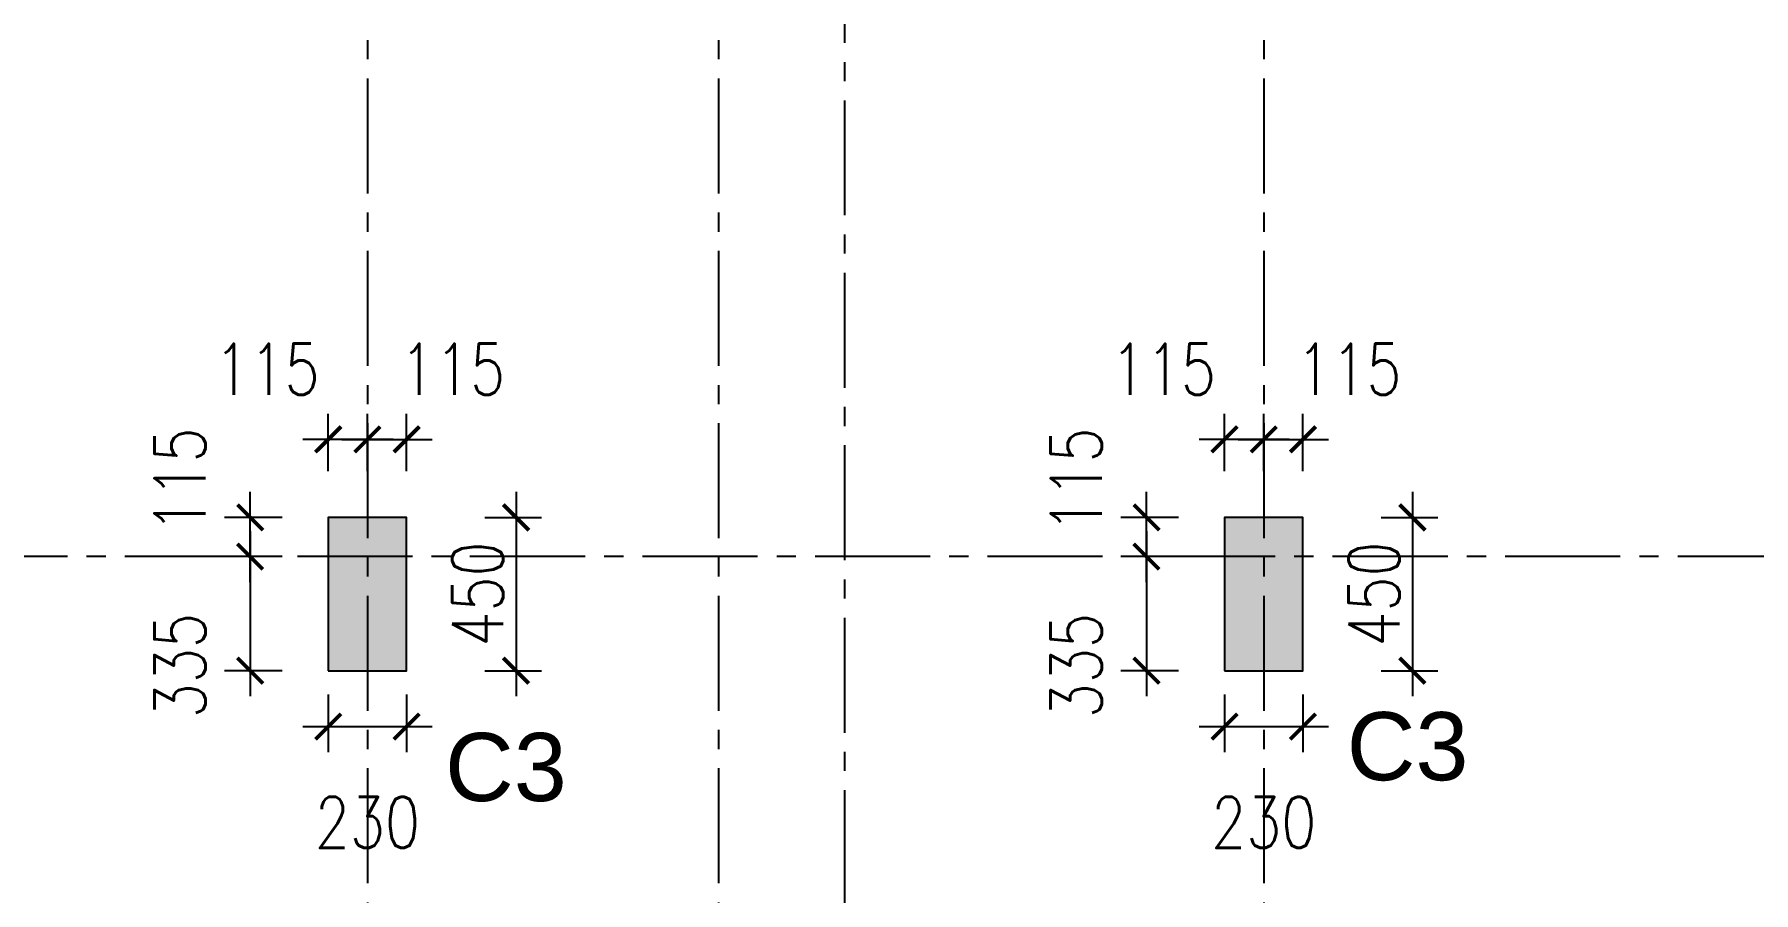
# Model space of a CAD drawing. Header units: millimetres. Extents: x 12977220 to 13113408, y -169657 to -55898.
# Drawn here: x 13060444 to 13065488, y -102467 to -99947 of the extents above; entities that cross this region are included whole.
import ezdxf

# ---------------------------------------------------------------- set-up
doc = ezdxf.new("R2010")
doc.units = ezdxf.units.MM
doc.header["$LTSCALE"] = 3
doc.header["$PDMODE"] = 66
doc.linetypes.add('CENTER', pattern=[2, 1.25, -0.25, 0.25, -0.25])
doc.linetypes.add('CENTER2', pattern=[1.125, 0.75, -0.125, 0.125, -0.125])
for name, color, linetype in [('COLUMN NEW', 112, 'Continuous'), ('GRID', 8, 'CENTER'), ('GRIDNAME', 83, 'Continuous'), ('WALL', 7, 'Continuous')]:
    doc.layers.add(name, color=color, linetype=linetype)
doc.styles.add('ariel', font='ARIAL.TTF')
doc.styles.add('ROMANS', font='romans.shx', dxfattribs={"width": 0.8})
doc.dimstyles.new('Dim 150-1', dxfattribs={"dimtxt": 2.5, "dimasz": 1.25, "dimexe": 1.25, "dimexo": 1.25, "dimtad": 1, "dimdec": 0, "dimdsep": 46, "dimtxsty": 'ROMANS', "dimblk1": 'ARCHTICK', "dimblk2": 'ARCHTICK', "dimsah": 1, "dimcen": 3.125, "dimdle": 1.25, "dimclrd": 9, "dimclre": 9, "dimclrt": 123, "dimadec": 0, "dimazin": 0, "dimtfac": 1, "dimtdec": 0, "dimtmove": 2, "dimatfit": 2, "dimldrblk": 'DOT', "dimfxl": 100, "dimarcsym": 0})

# ---------------------------------------------------------------- blocks, each defined once
blk = doc.blocks.new('C2')
at = {"layer": 'COLUMN NEW', "ltscale": 0.15}
blk.add_hatch(color=6, dxfattribs=at).paths.add_polyline_path([(115, 225), (-115, 225), (-115, -225), (115, -225)])
at = {"layer": 'COLUMN NEW', "color": 6, "ltscale": 0.15}
blk.add_lwpolyline([(-115, -225), (115, -225), (115, 225), (-115, 225)], close=True, dxfattribs=at)
blk = doc.blocks.new('_ARCHTICK')
at = {"color": 0, "linetype": 'ByBlock', "const_width": 0.15}
blk.add_lwpolyline([(-0.5, -0.5), (0.5, 0.5)], dxfattribs=at)
blk = doc.blocks.new('*D357')
at = {"layer": 'Defpoints', "color": 0, "linetype": 'ByBlock', "ltscale": 500, "transparency": 16777216}
for p in [(13061305.8, -101480.5), (13061076.7, -101815.5), (13061305.8, -101815.5)]:
    blk.add_point(p, dxfattribs=at)
at = {"layer": 'WALL', "color": 9, "lineweight": -2, "ltscale": 500, "transparency": 16777216}
blk.add_line((13061076.7, -101405.5), (13061076.7, -101890.5), dxfattribs=at)
at = {"layer": 'WALL', "color": 9, "linetype": 'ByBlock', "lineweight": -2, "ltscale": 500, "transparency": 16777216}
for p, q in [((13061170.5, -101480.5), (13061001.7, -101480.5)), ((13061170.5, -101815.5), (13061001.7, -101815.5))]:
    blk.add_line(p, q, dxfattribs=at)
at = {"layer": 'WALL', "color": 9, "linetype": 'ByBlock', "lineweight": -2, "ltscale": 500, "transparency": 16777216, "xscale": 75, "yscale": 75, "zscale": 75}
for p, rotation in [((13061076.7, -101480.5), 90), ((13061076.7, -101815.5), 270)]:
    blk.add_blockref('_ARCHTICK', p, dxfattribs=dict(at, rotation=rotation))
at = {"layer": 'WALL', "color": 6, "linetype": 'ByBlock', "ltscale": 500, "transparency": 16777216, "insert": (13060870.5, -101800.4), "char_height": 150, "attachment_point": 5, "rotation": 90, "style": 'ROMANS'}
blk.add_mtext('335', dxfattribs=at)
blk = doc.blocks.new('_Dot')
at = {"color": 0, "linetype": 'ByBlock', "lineweight": -2}
blk.add_line((-0.5, 0), (-1, 0), dxfattribs=at)
at = {"color": 0, "linetype": 'ByBlock', "const_width": 0.5}
blk.add_lwpolyline([(-0.25, 0, 1), (0.25, 0, 1)], format="xyb", close=True, dxfattribs=at)
blk = doc.blocks.new('*D358')
at = {"layer": 'Defpoints', "color": 0, "linetype": 'ByBlock', "ltscale": 500, "transparency": 16777216}
for p in [(13061076.7, -101365.5), (13061305.8, -101365.5), (13061305.8, -101480.5)]:
    blk.add_point(p, dxfattribs=at)
at = {"layer": 'WALL', "color": 9, "lineweight": -2, "ltscale": 500, "transparency": 16777216}
blk.add_line((13061076.7, -101555.5), (13061076.7, -101290.5), dxfattribs=at)
at = {"layer": 'WALL', "color": 9, "linetype": 'ByBlock', "lineweight": -2, "ltscale": 500, "transparency": 16777216}
for p, q in [((13061170.5, -101365.5), (13061001.7, -101365.5)), ((13061170.5, -101480.5), (13061001.7, -101480.5))]:
    blk.add_line(p, q, dxfattribs=at)
at = {"layer": 'WALL', "color": 9, "linetype": 'ByBlock', "lineweight": -2, "ltscale": 500, "transparency": 16777216, "xscale": 75, "yscale": 75, "zscale": 75}
for p, rotation in [((13061076.7, -101365.5), 90), ((13061076.7, -101480.5), 270)]:
    blk.add_blockref('_ARCHTICK', p, dxfattribs=dict(at, rotation=rotation))
at = {"layer": 'WALL', "color": 6, "linetype": 'ByBlock', "ltscale": 500, "transparency": 16777216, "insert": (13060870.5, -101255.9), "char_height": 150, "attachment_point": 5, "rotation": 90, "style": 'ROMANS'}
blk.add_mtext('115', dxfattribs=at)
blk = doc.blocks.new('*D359')
at = {"layer": 'Defpoints', "color": 0, "linetype": 'ByBlock', "ltscale": 500, "transparency": 16777216}
for p in [(13063935.8, -101480.5), (13063706.7, -101815.5), (13063935.8, -101815.5)]:
    blk.add_point(p, dxfattribs=at)
at = {"layer": 'WALL', "color": 9, "lineweight": -2, "ltscale": 500, "transparency": 16777216}
blk.add_line((13063706.7, -101405.5), (13063706.7, -101890.5), dxfattribs=at)
at = {"layer": 'WALL', "color": 9, "linetype": 'ByBlock', "lineweight": -2, "ltscale": 500, "transparency": 16777216}
for p, q in [((13063800.5, -101480.5), (13063631.7, -101480.5)), ((13063800.5, -101815.5), (13063631.7, -101815.5))]:
    blk.add_line(p, q, dxfattribs=at)
at = {"layer": 'WALL', "color": 9, "linetype": 'ByBlock', "lineweight": -2, "ltscale": 500, "transparency": 16777216, "xscale": 75, "yscale": 75, "zscale": 75}
for p, rotation in [((13063706.7, -101480.5), 90), ((13063706.7, -101815.5), 270)]:
    blk.add_blockref('_ARCHTICK', p, dxfattribs=dict(at, rotation=rotation))
at = {"layer": 'WALL', "color": 6, "linetype": 'ByBlock', "ltscale": 500, "transparency": 16777216, "insert": (13063500.5, -101800.4), "char_height": 150, "attachment_point": 5, "rotation": 90, "style": 'ROMANS'}
blk.add_mtext('335', dxfattribs=at)
blk = doc.blocks.new('*D360')
at = {"layer": 'Defpoints', "color": 0, "linetype": 'ByBlock', "ltscale": 500, "transparency": 16777216}
for p in [(13063706.7, -101365.5), (13063935.8, -101365.5), (13063935.8, -101480.5)]:
    blk.add_point(p, dxfattribs=at)
at = {"layer": 'WALL', "color": 9, "lineweight": -2, "ltscale": 500, "transparency": 16777216}
blk.add_line((13063706.7, -101555.5), (13063706.7, -101290.5), dxfattribs=at)
at = {"layer": 'WALL', "color": 9, "linetype": 'ByBlock', "lineweight": -2, "ltscale": 500, "transparency": 16777216}
for p, q in [((13063800.5, -101365.5), (13063631.7, -101365.5)), ((13063800.5, -101480.5), (13063631.7, -101480.5))]:
    blk.add_line(p, q, dxfattribs=at)
at = {"layer": 'WALL', "color": 9, "linetype": 'ByBlock', "lineweight": -2, "ltscale": 500, "transparency": 16777216, "xscale": 75, "yscale": 75, "zscale": 75}
for p, rotation in [((13063706.7, -101365.5), 90), ((13063706.7, -101480.5), 270)]:
    blk.add_blockref('_ARCHTICK', p, dxfattribs=dict(at, rotation=rotation))
at = {"layer": 'WALL', "color": 6, "linetype": 'ByBlock', "ltscale": 500, "transparency": 16777216, "insert": (13063500.5, -101255.9), "char_height": 150, "attachment_point": 5, "rotation": 90, "style": 'ROMANS'}
blk.add_mtext('115', dxfattribs=at)
blk = doc.blocks.new('*D385')
at = {"layer": 'Defpoints', "color": 0, "linetype": 'ByBlock', "ltscale": 500, "transparency": 16777216}
for p in [(13061535.8, -101136.4), (13061420.8, -101365.5), (13061535.8, -101365.5)]:
    blk.add_point(p, dxfattribs=at)
at = {"layer": 'WALL', "color": 9, "linetype": 'ByBlock', "lineweight": -2, "ltscale": 500, "transparency": 16777216}
for p, q in [((13061420.8, -101230.2), (13061420.8, -101061.4)), ((13061535.8, -101230.2), (13061535.8, -101061.4))]:
    blk.add_line(p, q, dxfattribs=at)
at = {"layer": 'WALL', "color": 9, "lineweight": -2, "ltscale": 500, "transparency": 16777216}
blk.add_line((13061345.8, -101136.4), (13061610.8, -101136.4), dxfattribs=at)
at = {"layer": 'WALL', "color": 9, "linetype": 'ByBlock', "lineweight": -2, "ltscale": 500, "transparency": 16777216, "xscale": 75, "yscale": 75, "zscale": 75, "rotation": 180}
blk.add_blockref('_ARCHTICK', (13061420.8, -101136.4), dxfattribs=at)
at = {"layer": 'WALL', "color": 9, "linetype": 'ByBlock', "lineweight": -2, "ltscale": 500, "transparency": 16777216, "xscale": 75, "yscale": 75, "zscale": 75}
blk.add_blockref('_ARCHTICK', (13061535.8, -101136.4), dxfattribs=at)
at = {"layer": 'WALL', "color": 6, "linetype": 'ByBlock', "ltscale": 500, "transparency": 16777216, "insert": (13061670.7, -100930.2), "char_height": 150, "attachment_point": 5, "style": 'ROMANS'}
blk.add_mtext('115', dxfattribs=at)
blk = doc.blocks.new('*D386')
at = {"layer": 'Defpoints', "color": 0, "linetype": 'ByBlock', "ltscale": 500, "transparency": 16777216}
for p in [(13061305.8, -101136.4), (13061305.8, -101365.5), (13061420.8, -101365.5)]:
    blk.add_point(p, dxfattribs=at)
at = {"layer": 'WALL', "color": 9, "linetype": 'ByBlock', "lineweight": -2, "ltscale": 500, "transparency": 16777216}
for p, q in [((13061305.8, -101230.2), (13061305.8, -101061.4)), ((13061420.8, -101230.2), (13061420.8, -101061.4))]:
    blk.add_line(p, q, dxfattribs=at)
at = {"layer": 'WALL', "color": 9, "lineweight": -2, "ltscale": 500, "transparency": 16777216}
blk.add_line((13061495.8, -101136.4), (13061230.8, -101136.4), dxfattribs=at)
at = {"layer": 'WALL', "color": 9, "linetype": 'ByBlock', "lineweight": -2, "ltscale": 500, "transparency": 16777216, "xscale": 75, "yscale": 75, "zscale": 75, "rotation": 180}
blk.add_blockref('_ARCHTICK', (13061305.8, -101136.4), dxfattribs=at)
at = {"layer": 'WALL', "color": 9, "linetype": 'ByBlock', "lineweight": -2, "ltscale": 500, "transparency": 16777216, "xscale": 75, "yscale": 75, "zscale": 75}
blk.add_blockref('_ARCHTICK', (13061420.8, -101136.4), dxfattribs=at)
at = {"layer": 'WALL', "color": 6, "linetype": 'ByBlock', "ltscale": 500, "transparency": 16777216, "insert": (13061126.2, -100930.2), "char_height": 150, "attachment_point": 5, "style": 'ROMANS'}
blk.add_mtext('115', dxfattribs=at)
blk = doc.blocks.new('*D389')
at = {"layer": 'Defpoints', "color": 0, "linetype": 'ByBlock', "ltscale": 500, "transparency": 16777216}
for p in [(13064165.8, -101136.4), (13064050.8, -101365.5), (13064165.8, -101365.5)]:
    blk.add_point(p, dxfattribs=at)
at = {"layer": 'WALL', "color": 9, "linetype": 'ByBlock', "lineweight": -2, "ltscale": 500, "transparency": 16777216}
for p, q in [((13064050.8, -101230.2), (13064050.8, -101061.4)), ((13064165.8, -101230.2), (13064165.8, -101061.4))]:
    blk.add_line(p, q, dxfattribs=at)
at = {"layer": 'WALL', "color": 9, "lineweight": -2, "ltscale": 500, "transparency": 16777216}
blk.add_line((13063975.8, -101136.4), (13064240.8, -101136.4), dxfattribs=at)
at = {"layer": 'WALL', "color": 9, "linetype": 'ByBlock', "lineweight": -2, "ltscale": 500, "transparency": 16777216, "xscale": 75, "yscale": 75, "zscale": 75, "rotation": 180}
blk.add_blockref('_ARCHTICK', (13064050.8, -101136.4), dxfattribs=at)
at = {"layer": 'WALL', "color": 9, "linetype": 'ByBlock', "lineweight": -2, "ltscale": 500, "transparency": 16777216, "xscale": 75, "yscale": 75, "zscale": 75}
blk.add_blockref('_ARCHTICK', (13064165.8, -101136.4), dxfattribs=at)
at = {"layer": 'WALL', "color": 6, "linetype": 'ByBlock', "ltscale": 500, "transparency": 16777216, "insert": (13064300.7, -100930.2), "char_height": 150, "attachment_point": 5, "style": 'ROMANS'}
blk.add_mtext('115', dxfattribs=at)
blk = doc.blocks.new('*D390')
at = {"layer": 'Defpoints', "color": 0, "linetype": 'ByBlock', "ltscale": 500, "transparency": 16777216}
for p in [(13063935.8, -101136.4), (13063935.8, -101365.5), (13064050.8, -101365.5)]:
    blk.add_point(p, dxfattribs=at)
at = {"layer": 'WALL', "color": 9, "linetype": 'ByBlock', "lineweight": -2, "ltscale": 500, "transparency": 16777216}
for p, q in [((13063935.8, -101230.2), (13063935.8, -101061.4)), ((13064050.8, -101230.2), (13064050.8, -101061.4))]:
    blk.add_line(p, q, dxfattribs=at)
at = {"layer": 'WALL', "color": 9, "lineweight": -2, "ltscale": 500, "transparency": 16777216}
blk.add_line((13064125.8, -101136.4), (13063860.8, -101136.4), dxfattribs=at)
at = {"layer": 'WALL', "color": 9, "linetype": 'ByBlock', "lineweight": -2, "ltscale": 500, "transparency": 16777216, "xscale": 75, "yscale": 75, "zscale": 75, "rotation": 180}
blk.add_blockref('_ARCHTICK', (13063935.8, -101136.4), dxfattribs=at)
at = {"layer": 'WALL', "color": 9, "linetype": 'ByBlock', "lineweight": -2, "ltscale": 500, "transparency": 16777216, "xscale": 75, "yscale": 75, "zscale": 75}
blk.add_blockref('_ARCHTICK', (13064050.8, -101136.4), dxfattribs=at)
at = {"layer": 'WALL', "color": 6, "linetype": 'ByBlock', "ltscale": 500, "transparency": 16777216, "insert": (13063756.2, -100930.2), "char_height": 150, "attachment_point": 5, "style": 'ROMANS'}
blk.add_mtext('115', dxfattribs=at)
blk = doc.blocks.new('*D413')
at = {"layer": 'Defpoints', "color": 0, "linetype": 'ByBlock', "ltscale": 500, "transparency": 16777216}
for p in [(13064320.3, -101365.5), (13064320.3, -101815.5), (13064486.9, -101815.5)]:
    blk.add_point(p, dxfattribs=at)
at = {"layer": 'WALL', "color": 9, "lineweight": -2, "ltscale": 500, "transparency": 16777216}
blk.add_line((13064486.9, -101290.5), (13064486.9, -101890.5), dxfattribs=at)
at = {"layer": 'WALL', "color": 9, "linetype": 'ByBlock', "lineweight": -2, "ltscale": 500, "transparency": 16777216}
for p, q in [((13064395.3, -101365.5), (13064561.9, -101365.5)), ((13064395.3, -101815.5), (13064561.9, -101815.5))]:
    blk.add_line(p, q, dxfattribs=at)
at = {"layer": 'WALL', "color": 9, "linetype": 'ByBlock', "lineweight": -2, "ltscale": 500, "transparency": 16777216, "xscale": 75, "yscale": 75, "zscale": 75}
for p, rotation in [((13064486.9, -101365.5), 90), ((13064486.9, -101815.5), 270)]:
    blk.add_blockref('_ARCHTICK', p, dxfattribs=dict(at, rotation=rotation))
at = {"layer": 'WALL', "color": 6, "linetype": 'ByBlock', "ltscale": 500, "transparency": 16777216, "insert": (13064374.4, -101590.5), "char_height": 150, "attachment_point": 5, "rotation": 90, "style": 'ROMANS'}
blk.add_mtext('450', dxfattribs=at)
blk = doc.blocks.new('*D414')
at = {"layer": 'Defpoints', "color": 0, "linetype": 'ByBlock', "ltscale": 500, "transparency": 16777216}
for p in [(13063935.8, -101809.4), (13064165.8, -101809.4), (13064165.8, -101979.5)]:
    blk.add_point(p, dxfattribs=at)
at = {"layer": 'WALL', "color": 9, "linetype": 'ByBlock', "lineweight": -2, "ltscale": 500, "transparency": 16777216}
for p, q in [((13063935.8, -101885.8), (13063935.8, -102054.5)), ((13064165.8, -101885.8), (13064165.8, -102054.5))]:
    blk.add_line(p, q, dxfattribs=at)
at = {"layer": 'WALL', "color": 9, "lineweight": -2, "ltscale": 500, "transparency": 16777216}
blk.add_line((13063860.8, -101979.5), (13064240.8, -101979.5), dxfattribs=at)
at = {"layer": 'WALL', "color": 9, "linetype": 'ByBlock', "lineweight": -2, "ltscale": 500, "transparency": 16777216, "xscale": 75, "yscale": 75, "zscale": 75, "rotation": 180}
blk.add_blockref('_ARCHTICK', (13063935.8, -101979.5), dxfattribs=at)
at = {"layer": 'WALL', "color": 9, "linetype": 'ByBlock', "lineweight": -2, "ltscale": 500, "transparency": 16777216, "xscale": 75, "yscale": 75, "zscale": 75}
blk.add_blockref('_ARCHTICK', (13064165.8, -101979.5), dxfattribs=at)
at = {"layer": 'WALL', "color": 6, "linetype": 'ByBlock', "ltscale": 500, "transparency": 16777216, "insert": (13064050.8, -102260.8), "char_height": 150, "attachment_point": 5, "style": 'ROMANS'}
blk.add_mtext('230', dxfattribs=at)
blk = doc.blocks.new('*D415')
at = {"layer": 'Defpoints', "color": 0, "linetype": 'ByBlock', "ltscale": 500, "transparency": 16777216}
for p in [(13061690.3, -101365.5), (13061690.3, -101815.5), (13061856.9, -101815.5)]:
    blk.add_point(p, dxfattribs=at)
at = {"layer": 'WALL', "color": 9, "lineweight": -2, "ltscale": 500, "transparency": 16777216}
blk.add_line((13061856.9, -101290.5), (13061856.9, -101890.5), dxfattribs=at)
at = {"layer": 'WALL', "color": 9, "linetype": 'ByBlock', "lineweight": -2, "ltscale": 500, "transparency": 16777216}
for p, q in [((13061765.3, -101365.5), (13061931.9, -101365.5)), ((13061765.3, -101815.5), (13061931.9, -101815.5))]:
    blk.add_line(p, q, dxfattribs=at)
at = {"layer": 'WALL', "color": 9, "linetype": 'ByBlock', "lineweight": -2, "ltscale": 500, "transparency": 16777216, "xscale": 75, "yscale": 75, "zscale": 75}
for p, rotation in [((13061856.9, -101365.5), 90), ((13061856.9, -101815.5), 270)]:
    blk.add_blockref('_ARCHTICK', p, dxfattribs=dict(at, rotation=rotation))
at = {"layer": 'WALL', "color": 6, "linetype": 'ByBlock', "ltscale": 500, "transparency": 16777216, "insert": (13061744.4, -101590.5), "char_height": 150, "attachment_point": 5, "rotation": 90, "style": 'ROMANS'}
blk.add_mtext('450', dxfattribs=at)
blk = doc.blocks.new('*D416')
at = {"layer": 'Defpoints', "color": 0, "linetype": 'ByBlock', "ltscale": 500, "transparency": 16777216}
for p in [(13061305.8, -101809.4), (13061535.8, -101809.4), (13061535.8, -101979.5)]:
    blk.add_point(p, dxfattribs=at)
at = {"layer": 'WALL', "color": 9, "linetype": 'ByBlock', "lineweight": -2, "ltscale": 500, "transparency": 16777216}
for p, q in [((13061305.8, -101885.8), (13061305.8, -102054.5)), ((13061535.8, -101885.8), (13061535.8, -102054.5))]:
    blk.add_line(p, q, dxfattribs=at)
at = {"layer": 'WALL', "color": 9, "lineweight": -2, "ltscale": 500, "transparency": 16777216}
blk.add_line((13061230.8, -101979.5), (13061610.8, -101979.5), dxfattribs=at)
at = {"layer": 'WALL', "color": 9, "linetype": 'ByBlock', "lineweight": -2, "ltscale": 500, "transparency": 16777216, "xscale": 75, "yscale": 75, "zscale": 75, "rotation": 180}
blk.add_blockref('_ARCHTICK', (13061305.8, -101979.5), dxfattribs=at)
at = {"layer": 'WALL', "color": 9, "linetype": 'ByBlock', "lineweight": -2, "ltscale": 500, "transparency": 16777216, "xscale": 75, "yscale": 75, "zscale": 75}
blk.add_blockref('_ARCHTICK', (13061535.8, -101979.5), dxfattribs=at)
at = {"layer": 'WALL', "color": 6, "linetype": 'ByBlock', "ltscale": 500, "transparency": 16777216, "insert": (13061420.8, -102260.8), "char_height": 150, "attachment_point": 5, "style": 'ROMANS'}
blk.add_mtext('230', dxfattribs=at)

msp = doc.modelspace()

# ---------------------------------------------------------------- linework, layer by layer
at = {"layer": 'GRID', "linetype": 'CENTER2', "ltscale": 150}
for p, q in [((13061420.8, -97039.3, 0.4), (13061420.8, -116551.3, 0.4)), ((13062450.8, -97039.3, 0.4), (13062450.8, -116551.3, 0.4)), ((13064050.8, -97039.3, 0.4), (13064050.8, -116551.3, 0.4)), ((13062820.8, -97609.9, 0.4), (13062820.8, -116551.3, 0.4)), ((13071171.7, -101480.5, 0.4), (13056816.3, -101480.5, 0.4))]:
    msp.add_line(p, q, dxfattribs=at)

# ---------------------------------------------------------------- block references
at = {"layer": 'COLUMN NEW', "color": 252}
for p in [(13061420.8, -101590.5, 0.4), (13064050.8, -101590.5, 0.4)]:
    msp.add_blockref('C2', p, dxfattribs=at)

# ---------------------------------------------------------------- texts
at = {"layer": 'GRIDNAME', "color": 2, "style": 'ariel'}
for p in [(13064294.2, -102137.1, 0.4), (13061648.5, -102198.2, 0.4)]:
    msp.add_text('C3', height=200, rotation=360, dxfattribs=at).set_placement(p)

# ---------------------------------------------------------------- dimensions: what is measured, and where the dimension line sits
at = {"layer": 'WALL', "color": 3, "linetype": 'ByBlock', "ltscale": 500}
for base, p1, p2, angle, picture, middle in [((13061305.8, -101136.4, 0.4), (13061420.8, -101365.5, 0.4), (13061305.8, -101365.5, 0.4), 180, '*D386', (13061126.2, -100930.2, 0.4)), ((13061535.8, -101136.4, 0.4), (13061420.8, -101365.5, 0.4), (13061535.8, -101365.5, 0.4), 180, '*D385', (13061670.7, -100930.2, 0.4)), ((13063935.8, -101136.4, 0.4), (13064050.8, -101365.5, 0.4), (13063935.8, -101365.5, 0.4), 180, '*D390', (13063756.2, -100930.2, 0.4)), ((13064165.8, -101136.4, 0.4), (13064050.8, -101365.5, 0.4), (13064165.8, -101365.5, 0.4), 180, '*D389', (13064300.7, -100930.2, 0.4)), ((13061076.7, -101365.5, 0.4), (13061305.8, -101480.5, 0.4), (13061305.8, -101365.5, 0.4), 90, '*D358', (13060870.5, -101255.9, 0.4)), ((13063706.7, -101365.5, 0.4), (13063935.8, -101480.5, 0.4), (13063935.8, -101365.5, 0.4), 90, '*D360', (13063500.5, -101255.9, 0.4)), ((13061076.7, -101815.5, 0.4), (13061305.8, -101480.5, 0.4), (13061305.8, -101815.5, 0.4), 90, '*D357', (13060870.5, -101800.4, 0.4)), ((13063706.7, -101815.5, 0.4), (13063935.8, -101480.5, 0.4), (13063935.8, -101815.5, 0.4), 90, '*D359', (13063500.5, -101800.4, 0.4))]:
    dim = msp.add_linear_dim(base=base, p1=p1, p2=p2, angle=angle, dimstyle='Dim 150-1', override={"dimscale": 75, "dimtxt": 2, "dimasz": 1, "dimexe": 1, "dimexo": 1, "dimgap": 0.5, "dimpost": '\\X', "dimcen": 2.5, "dimdle": 1, "dimclrt": 6, "dimfxl": 1.25, "dimfxlon": 1}, dxfattribs=at)
    dim.commit()
    dim.dimension.update_dxf_attribs({"geometry": picture, "text_midpoint": middle, "dimtype": 160})
for base, p1, p2, picture, middle in [((13061856.9, -101815.5, 0.4), (13061690.3, -101365.5, 0.4), (13061690.3, -101815.5, 0.4), '*D415', (13061744.4, -101590.5, 0.4)), ((13064486.9, -101815.5, 0.4), (13064320.3, -101365.5, 0.4), (13064320.3, -101815.5, 0.4), '*D413', (13064374.4, -101590.5, 0.4))]:
    dim = msp.add_linear_dim(base=base, p1=p1, p2=p2, angle=90, dimstyle='Dim 150-1', override={"dimscale": 75, "dimtxt": 2, "dimasz": 1, "dimexe": 1, "dimexo": 1, "dimgap": 0.5, "dimpost": '\\X', "dimcen": 2.5, "dimdle": 1, "dimclrt": 6, "dimfxl": 1.25, "dimfxlon": 1}, dxfattribs=at)
    dim.commit()
    dim.dimension.update_dxf_attribs({"geometry": picture, "text_midpoint": middle})
for base, p1, p2, picture, middle in [((13061535.8, -101979.5, 0.4), (13061305.8, -101809.4, 0.4), (13061535.8, -101809.4, 0.4), '*D416', (13061420.8, -102260.8, 0.4)), ((13064165.8, -101979.5, 0.4), (13063935.8, -101809.4, 0.4), (13064165.8, -101809.4, 0.4), '*D414', (13064050.8, -102260.8, 0.4))]:
    dim = msp.add_linear_dim(base=base, p1=p1, p2=p2, dimstyle='Dim 150-1', override={"dimscale": 75, "dimtxt": 2, "dimasz": 1, "dimexe": 1, "dimexo": 1, "dimgap": 0.5, "dimpost": '\\X', "dimcen": 2.5, "dimdle": 1, "dimclrt": 6, "dimfxl": 1.25, "dimfxlon": 1}, dxfattribs=at)
    dim.commit()
    dim.dimension.update_dxf_attribs({"geometry": picture, "text_midpoint": middle, "dimtype": 160})

doc.saveas('drawing.dxf')
